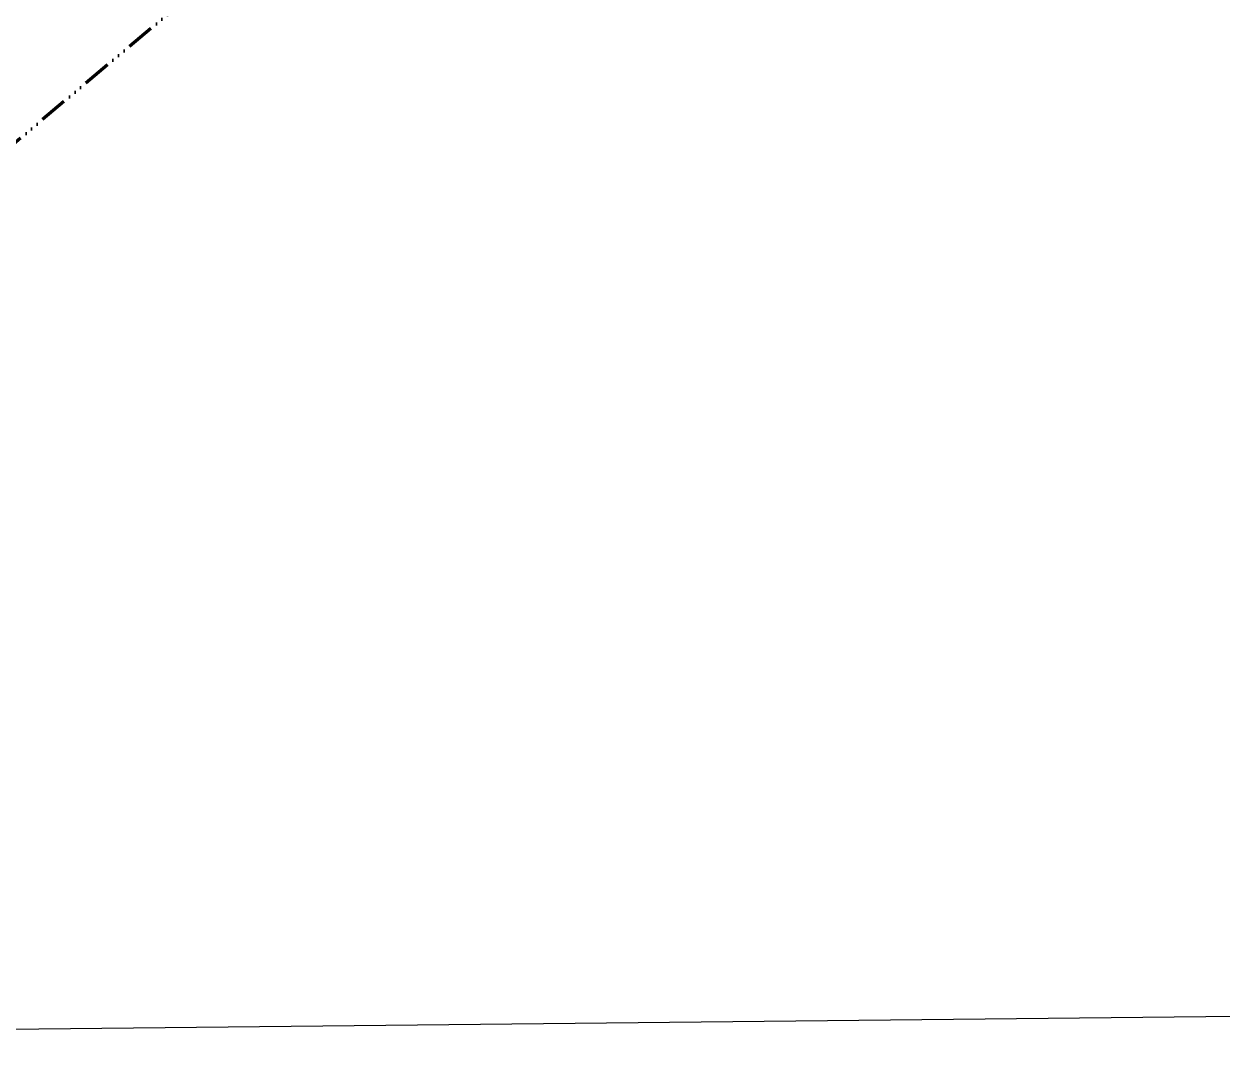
# Model space of a CAD drawing. Header units: millimetres. Extents: x 615240 to 617330, y 4151758 to 4153557.
# Drawn here: x 616286 to 616799, y 4151758 to 4152199 of the extents above; entities that cross this region are included whole.
import ezdxf

# ---------------------------------------------------------------- set-up
doc = ezdxf.new("R2010")
doc.units = ezdxf.units.MM
doc.linetypes.add('ACAD_ISO14W100', pattern=[24, 12, -3, 0, -3, 0, -3, 0, -3])
doc.layers.add('ANTET', color=7, linetype='Continuous')
doc.layers.add('TRAFO_BOLGE_TUM', color=254, linetype='ACAD_ISO14W100', lineweight=70)

msp = doc.modelspace()

# ---------------------------------------------------------------- linework, layer by layer
at = {"layer": 'ANTET', "flags": 128}
msp.add_lwpolyline([(615240.4, 4151757.5), (615240.4, 4152657.5), (617142.5, 4152657.5), (617142.5, 4151777.5), (615240.4, 4151757.5)], close=True, dxfattribs=at)
at = {"layer": 'TRAFO_BOLGE_TUM', "flags": 128}
msp.add_lwpolyline([(615609.21, 4152146.51), (615609.2, 4152146.5), (615364.24, 4152356.59), (615363.55, 4152357.29), (615362.95, 4152358.15), (615362.51, 4152359.1), (615362.24, 4152360.11), (615362.14, 4152361.15), (615362.24, 4152362.19), (615362.45, 4152362.98), (615362.43, 4152362.99), (615383.16, 4152427.39), (615383.24, 4152427.6), (615383.37, 4152427.88), (615383.35, 4152427.88), (615484.65, 4152667.65), (615484.98, 4152668.31), (615485.58, 4152669.17), (615486.15, 4152669.73), (615486.14, 4152669.74), (616077.97, 4153209.43), (616078.15, 4153209.6), (616079.01, 4153210.2), (616079.07, 4153210.22), (616079.06, 4153210.23), (616244.06, 4153303.22), (616244.96, 4153303.63), (616245.97, 4153303.9), (616247.01, 4153303.99), (616248.05, 4153303.9), (616248.33, 4153303.83), (616248.33, 4153303.84), (616279.31, 4153296.85), (616280.04, 4153296.64), (616280.99, 4153296.2), (616281.85, 4153295.6), (616282.59, 4153294.86), (616283.19, 4153294), (616283.6, 4153293.12), (616283.6, 4153293.12), (616602.79, 4152447.65), (616602.81, 4152447.58), (616603.08, 4152446.57), (616603.17, 4152445.53), (616603.08, 4152444.49), (616602.81, 4152443.48), (616602.37, 4152442.53), (616601.96, 4152441.95), (616601.98, 4152441.94), (616551.95, 4152374.9), (616551.74, 4152374.63), (616551.01, 4152373.9), (616551.01, 4152373.9), (616225.67, 4152099.76), (616225.66, 4152099.75), (616225.39, 4152099.56), (616225.4, 4152099.54), (616182.92, 4152067.76), (616182.33, 4152067.37), (616182.29, 4152067.35), (616182.29, 4152067.35), (616150.33, 4152049.2), (616150.27, 4152049.18), (616150.28, 4152049.17), (616075.07, 4152007.46), (616074.21, 4152007.06), (616073.2, 4152006.79), (616072.16, 4152006.7), (616071.12, 4152006.79), (616070.43, 4152006.98), (616070.43, 4152006.96), (615611.38, 4152145.31), (615611.06, 4152145.42), (615610.11, 4152145.86), (615609.25, 4152146.46), (615609.21, 4152146.51), (615609.21, 4152146.51)], dxfattribs=at)

doc.saveas('drawing.dxf')
